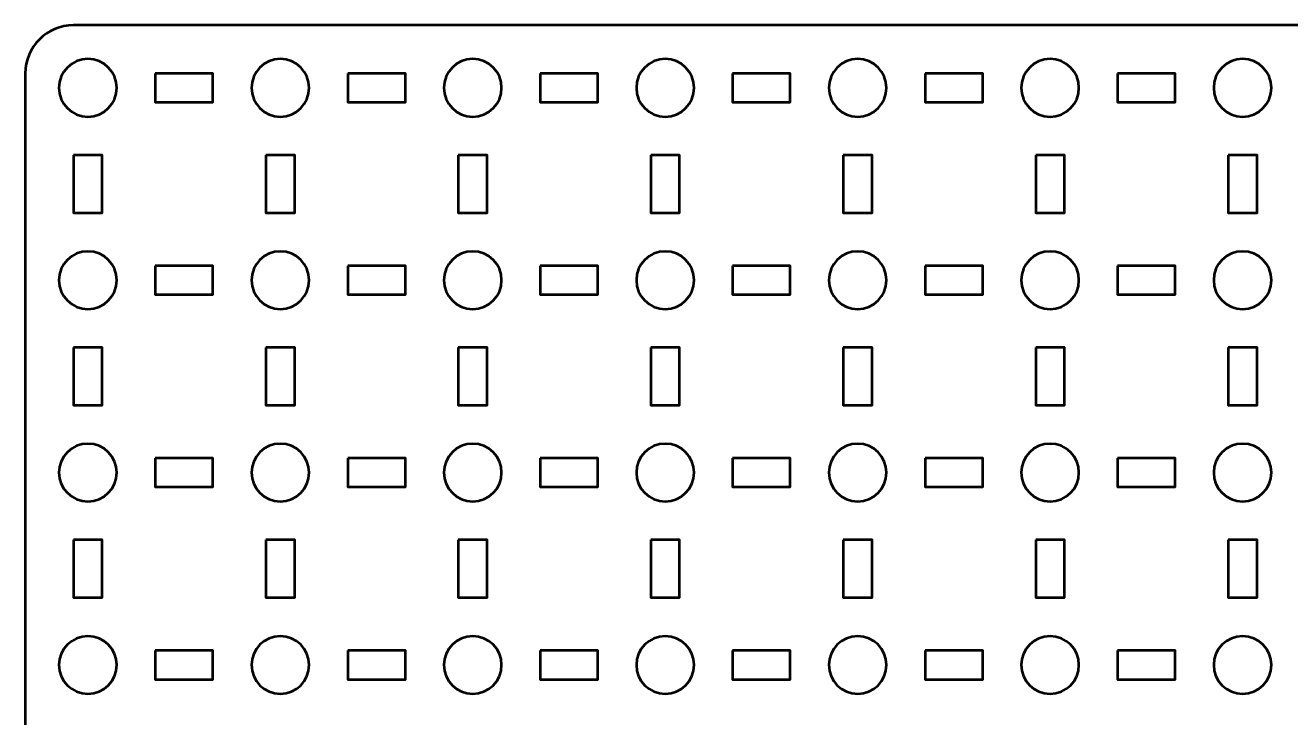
# Model space of a CAD drawing. Header units: centimetres. Extents: x -24.2 to 3.2, y -28.5 to 40.7.
# Drawn here: x -24.15 to -11, y 33.45 to 40.65 of the extents above; entities that cross this region are included whole.
import ezdxf

# ---------------------------------------------------------------- set-up
doc = ezdxf.new("R2010")
doc.units = ezdxf.units.CM
doc.header["$MEASUREMENT"] = 0
doc.layers.add('Layer 1', color=7, linetype='Continuous')

msp = doc.modelspace()

# ---------------------------------------------------------------- linework, layer by layer
at = {"layer": 'Layer 1', "lineweight": 53}
for points, knots in [([(-23.65008, 40.65002), (-23.65008, 40.65002), (2.6499, 40.65002), (2.6499, 40.65002), (2.6499, 40.65002), (2.9269, 40.65002), (3.14985, 40.42693), (3.14985, 40.14993), (3.14985, 40.14993), (3.14985, 40.14993), (3.14985, 13.84995), (3.14985, 13.84995), (3.14985, 13.84995), (3.14985, 13.57295), (2.9269, 13.35), (2.6499, 13.35), (2.6499, 13.35), (2.6499, 13.35), (-23.65008, 13.35), (-23.65008, 13.35), (-23.65008, 13.35), (-23.92708, 13.35), (-24.15017, 13.57295), (-24.15017, 13.84995), (-24.15017, 13.84995), (-24.15017, 13.84995), (-24.15017, 40.14993), (-24.15017, 40.14993), (-24.15017, 40.14993), (-24.15017, 40.42693), (-23.92708, 40.65002), (-23.65008, 40.65002)], [0, 0, 0, 0, 0.125, 0.125, 0.125, 0.125, 0.25, 0.25, 0.25, 0.25, 0.375, 0.375, 0.375, 0.375, 0.5, 0.5, 0.5, 0.5, 0.625, 0.625, 0.625, 0.625, 0.75, 0.75, 0.75, 0.75, 0.875, 0.875, 0.875, 0.875, 1, 1, 1, 1]), ([(-23.20014, 39.99999), (-23.20014, 39.83422), (-23.33437, 39.69999), (-23.50014, 39.69999), (-23.50014, 39.69999), (-23.66581, 39.69999), (-23.80015, 39.83422), (-23.80015, 39.99999), (-23.80015, 39.99999), (-23.80015, 40.16566), (-23.66581, 40.3), (-23.50014, 40.3), (-23.50014, 40.3), (-23.33437, 40.3), (-23.20014, 40.16566), (-23.20014, 39.99999)], [0, 0, 0, 0, 0.25, 0.25, 0.25, 0.25, 0.5, 0.5, 0.5, 0.5, 0.75, 0.75, 0.75, 0.75, 1, 1, 1, 1]), ([(-21.20007, 39.99999), (-21.20007, 39.83422), (-21.33444, 39.69999), (-21.50007, 39.69999), (-21.50007, 39.69999), (-21.66584, 39.69999), (-21.80007, 39.83422), (-21.80007, 39.99999), (-21.80007, 39.99999), (-21.80007, 40.16566), (-21.66584, 40.3), (-21.50007, 40.3), (-21.50007, 40.3), (-21.33444, 40.3), (-21.20007, 40.16566), (-21.20007, 39.99999)], [0, 0, 0, 0, 0.25, 0.25, 0.25, 0.25, 0.5, 0.5, 0.5, 0.5, 0.75, 0.75, 0.75, 0.75, 1, 1, 1, 1]), ([(-19.20014, 39.99999), (-19.20014, 39.83422), (-19.33447, 39.69999), (-19.50014, 39.69999), (-19.50014, 39.69999), (-19.66577, 39.69999), (-19.80014, 39.83422), (-19.80014, 39.99999), (-19.80014, 39.99999), (-19.80014, 40.16566), (-19.66577, 40.3), (-19.50014, 40.3), (-19.50014, 40.3), (-19.33447, 40.3), (-19.20014, 40.16566), (-19.20014, 39.99999)], [0, 0, 0, 0, 0.25, 0.25, 0.25, 0.25, 0.5, 0.5, 0.5, 0.5, 0.75, 0.75, 0.75, 0.75, 1, 1, 1, 1]), ([(-17.20017, 39.99999), (-17.20017, 39.83422), (-17.3344, 39.69999), (-17.50017, 39.69999), (-17.50017, 39.69999), (-17.66584, 39.69999), (-17.80017, 39.83422), (-17.80017, 39.99999), (-17.80017, 39.99999), (-17.80017, 40.16566), (-17.66584, 40.3), (-17.50017, 40.3), (-17.50017, 40.3), (-17.3344, 40.3), (-17.20017, 40.16566), (-17.20017, 39.99999)], [0, 0, 0, 0, 0.25, 0.25, 0.25, 0.25, 0.5, 0.5, 0.5, 0.5, 0.75, 0.75, 0.75, 0.75, 1, 1, 1, 1]), ([(-15.2001, 39.99999), (-15.2001, 39.83422), (-15.33447, 39.69999), (-15.5001, 39.69999), (-15.5001, 39.69999), (-15.66587, 39.69999), (-15.8001, 39.83422), (-15.8001, 39.99999), (-15.8001, 39.99999), (-15.8001, 40.16566), (-15.66587, 40.3), (-15.5001, 40.3), (-15.5001, 40.3), (-15.33447, 40.3), (-15.2001, 40.16566), (-15.2001, 39.99999)], [0, 0, 0, 0, 0.25, 0.25, 0.25, 0.25, 0.5, 0.5, 0.5, 0.5, 0.75, 0.75, 0.75, 0.75, 1, 1, 1, 1]), ([(-13.20016, 39.99999), (-13.20016, 39.83422), (-13.3345, 39.69999), (-13.50013, 39.69999), (-13.50013, 39.69999), (-13.66579, 39.69999), (-13.80013, 39.83422), (-13.80013, 39.99999), (-13.80013, 39.99999), (-13.80013, 40.16566), (-13.66579, 40.3), (-13.50013, 40.3), (-13.50013, 40.3), (-13.3345, 40.3), (-13.20016, 40.16566), (-13.20016, 39.99999)], [0, 0, 0, 0, 0.25, 0.25, 0.25, 0.25, 0.5, 0.5, 0.5, 0.5, 0.75, 0.75, 0.75, 0.75, 1, 1, 1, 1]), ([(-11.20005, 39.99999), (-11.20005, 39.83422), (-11.33443, 39.69999), (-11.50006, 39.69999), (-11.50006, 39.69999), (-11.66583, 39.69999), (-11.80006, 39.83422), (-11.80006, 39.99999), (-11.80006, 39.99999), (-11.80006, 40.16566), (-11.66583, 40.3), (-11.50006, 40.3), (-11.50006, 40.3), (-11.33443, 40.3), (-11.20005, 40.16566), (-11.20005, 39.99999)], [0, 0, 0, 0, 0.25, 0.25, 0.25, 0.25, 0.5, 0.5, 0.5, 0.5, 0.75, 0.75, 0.75, 0.75, 1, 1, 1, 1]), ([(-22.80013, 40.14993), (-22.80013, 40.14993), (-22.20012, 40.14993), (-22.20012, 40.14993), (-22.20012, 40.14993), (-22.20012, 40.14993), (-22.20012, 39.84992), (-22.20012, 39.84992), (-22.20012, 39.84992), (-22.20012, 39.84992), (-22.80013, 39.84992), (-22.80013, 39.84992), (-22.80013, 39.84992), (-22.80013, 39.84992), (-22.80013, 40.14993), (-22.80013, 40.14993)], [0, 0, 0, 0, 0.25, 0.25, 0.25, 0.25, 0.5, 0.5, 0.5, 0.5, 0.75, 0.75, 0.75, 0.75, 1, 1, 1, 1]), ([(-20.80016, 40.14993), (-20.80016, 40.14993), (-20.20016, 40.14993), (-20.20016, 40.14993), (-20.20016, 40.14993), (-20.20016, 40.14993), (-20.20016, 39.84992), (-20.20016, 39.84992), (-20.20016, 39.84992), (-20.20016, 39.84992), (-20.80016, 39.84992), (-20.80016, 39.84992), (-20.80016, 39.84992), (-20.80016, 39.84992), (-20.80016, 40.14993), (-20.80016, 40.14993)], [0, 0, 0, 0, 0.25, 0.25, 0.25, 0.25, 0.5, 0.5, 0.5, 0.5, 0.75, 0.75, 0.75, 0.75, 1, 1, 1, 1]), ([(-18.80009, 40.14993), (-18.80009, 40.14993), (-18.20008, 40.14993), (-18.20008, 40.14993), (-18.20008, 40.14993), (-18.20008, 40.14993), (-18.20008, 39.84992), (-18.20008, 39.84992), (-18.20008, 39.84992), (-18.20008, 39.84992), (-18.80009, 39.84992), (-18.80009, 39.84992), (-18.80009, 39.84992), (-18.80009, 39.84992), (-18.80009, 40.14993), (-18.80009, 40.14993)], [0, 0, 0, 0, 0.25, 0.25, 0.25, 0.25, 0.5, 0.5, 0.5, 0.5, 0.75, 0.75, 0.75, 0.75, 1, 1, 1, 1]), ([(-16.80012, 40.14993), (-16.80012, 40.14993), (-16.20011, 40.14993), (-16.20011, 40.14993), (-16.20011, 40.14993), (-16.20011, 40.14993), (-16.20011, 39.84992), (-16.20011, 39.84992), (-16.20011, 39.84992), (-16.20011, 39.84992), (-16.80012, 39.84992), (-16.80012, 39.84992), (-16.80012, 39.84992), (-16.80012, 39.84992), (-16.80012, 40.14993), (-16.80012, 40.14993)], [0, 0, 0, 0, 0.25, 0.25, 0.25, 0.25, 0.5, 0.5, 0.5, 0.5, 0.75, 0.75, 0.75, 0.75, 1, 1, 1, 1]), ([(-14.80019, 40.14993), (-14.80019, 40.14993), (-14.20018, 40.14993), (-14.20018, 40.14993), (-14.20018, 40.14993), (-14.20018, 40.14993), (-14.20018, 39.84992), (-14.20018, 39.84992), (-14.20018, 39.84992), (-14.20018, 39.84992), (-14.80019, 39.84992), (-14.80019, 39.84992), (-14.80019, 39.84992), (-14.80019, 39.84992), (-14.80019, 40.14993), (-14.80019, 40.14993)], [0, 0, 0, 0, 0.25, 0.25, 0.25, 0.25, 0.5, 0.5, 0.5, 0.5, 0.75, 0.75, 0.75, 0.75, 1, 1, 1, 1]), ([(-12.80011, 40.14993), (-12.80011, 40.14993), (-12.20011, 40.14993), (-12.20011, 40.14993), (-12.20011, 40.14993), (-12.20011, 40.14993), (-12.20011, 39.84992), (-12.20011, 39.84992), (-12.20011, 39.84992), (-12.20011, 39.84992), (-12.80011, 39.84992), (-12.80011, 39.84992), (-12.80011, 39.84992), (-12.80011, 39.84992), (-12.80011, 40.14993), (-12.80011, 40.14993)], [0, 0, 0, 0, 0.25, 0.25, 0.25, 0.25, 0.5, 0.5, 0.5, 0.5, 0.75, 0.75, 0.75, 0.75, 1, 1, 1, 1]), ([(-23.65008, 39.29998), (-23.65008, 39.29998), (-23.35007, 39.29998), (-23.35007, 39.29998), (-23.35007, 39.29998), (-23.35007, 39.29998), (-23.35007, 38.69997), (-23.35007, 38.69997), (-23.35007, 38.69997), (-23.35007, 38.69997), (-23.65008, 38.69997), (-23.65008, 38.69997), (-23.65008, 38.69997), (-23.65008, 38.69997), (-23.65008, 39.29998), (-23.65008, 39.29998)], [0, 0, 0, 0, 0.25, 0.25, 0.25, 0.25, 0.5, 0.5, 0.5, 0.5, 0.75, 0.75, 0.75, 0.75, 1, 1, 1, 1]), ([(-21.65014, 39.29998), (-21.65014, 39.29998), (-21.35014, 39.29998), (-21.35014, 39.29998), (-21.35014, 39.29998), (-21.35014, 39.29998), (-21.35014, 38.69997), (-21.35014, 38.69997), (-21.35014, 38.69997), (-21.35014, 38.69997), (-21.65014, 38.69997), (-21.65014, 38.69997), (-21.65014, 38.69997), (-21.65014, 38.69997), (-21.65014, 39.29998), (-21.65014, 39.29998)], [0, 0, 0, 0, 0.25, 0.25, 0.25, 0.25, 0.5, 0.5, 0.5, 0.5, 0.75, 0.75, 0.75, 0.75, 1, 1, 1, 1]), ([(-19.65021, 39.29998), (-19.65021, 39.29998), (-19.35021, 39.29998), (-19.35021, 39.29998), (-19.35021, 39.29998), (-19.35021, 39.29998), (-19.35021, 38.69997), (-19.35021, 38.69997), (-19.35021, 38.69997), (-19.35021, 38.69997), (-19.65021, 38.69997), (-19.65021, 38.69997), (-19.65021, 38.69997), (-19.65021, 38.69997), (-19.65021, 39.29998), (-19.65021, 39.29998)], [0, 0, 0, 0, 0.25, 0.25, 0.25, 0.25, 0.5, 0.5, 0.5, 0.5, 0.75, 0.75, 0.75, 0.75, 1, 1, 1, 1]), ([(-17.6501, 39.29998), (-17.6501, 39.29998), (-17.3501, 39.29998), (-17.3501, 39.29998), (-17.3501, 39.29998), (-17.3501, 39.29998), (-17.3501, 38.69997), (-17.3501, 38.69997), (-17.3501, 38.69997), (-17.3501, 38.69997), (-17.6501, 38.69997), (-17.6501, 38.69997), (-17.6501, 38.69997), (-17.6501, 38.69997), (-17.6501, 39.29998), (-17.6501, 39.29998)], [0, 0, 0, 0, 0.25, 0.25, 0.25, 0.25, 0.5, 0.5, 0.5, 0.5, 0.75, 0.75, 0.75, 0.75, 1, 1, 1, 1]), ([(-15.65017, 39.29998), (-15.65017, 39.29998), (-15.35017, 39.29998), (-15.35017, 39.29998), (-15.35017, 39.29998), (-15.35017, 39.29998), (-15.35017, 38.69997), (-15.35017, 38.69997), (-15.35017, 38.69997), (-15.35017, 38.69997), (-15.65017, 38.69997), (-15.65017, 38.69997), (-15.65017, 38.69997), (-15.65017, 38.69997), (-15.65017, 39.29998), (-15.65017, 39.29998)], [0, 0, 0, 0, 0.25, 0.25, 0.25, 0.25, 0.5, 0.5, 0.5, 0.5, 0.75, 0.75, 0.75, 0.75, 1, 1, 1, 1]), ([(-13.65006, 39.29998), (-13.65006, 39.29998), (-13.35006, 39.29998), (-13.35006, 39.29998), (-13.35006, 39.29998), (-13.35006, 39.29998), (-13.35006, 38.69997), (-13.35006, 38.69997), (-13.35006, 38.69997), (-13.35006, 38.69997), (-13.65006, 38.69997), (-13.65006, 38.69997), (-13.65006, 38.69997), (-13.65006, 38.69997), (-13.65006, 39.29998), (-13.65006, 39.29998)], [0, 0, 0, 0, 0.25, 0.25, 0.25, 0.25, 0.5, 0.5, 0.5, 0.5, 0.75, 0.75, 0.75, 0.75, 1, 1, 1, 1]), ([(-11.65013, 39.29998), (-11.65013, 39.29998), (-11.35013, 39.29998), (-11.35013, 39.29998), (-11.35013, 39.29998), (-11.35013, 39.29998), (-11.35013, 38.69997), (-11.35013, 38.69997), (-11.35013, 38.69997), (-11.35013, 38.69997), (-11.65013, 38.69997), (-11.65013, 38.69997), (-11.65013, 38.69997), (-11.65013, 38.69997), (-11.65013, 39.29998), (-11.65013, 39.29998)], [0, 0, 0, 0, 0.25, 0.25, 0.25, 0.25, 0.5, 0.5, 0.5, 0.5, 0.75, 0.75, 0.75, 0.75, 1, 1, 1, 1]), ([(-23.20014, 37.99992), (-23.20014, 37.83429), (-23.33437, 37.69992), (-23.50014, 37.69992), (-23.50014, 37.69992), (-23.66581, 37.69992), (-23.80015, 37.83429), (-23.80015, 37.99992), (-23.80015, 37.99992), (-23.80015, 38.16569), (-23.66581, 38.29992), (-23.50014, 38.29992), (-23.50014, 38.29992), (-23.33437, 38.29992), (-23.20014, 38.16569), (-23.20014, 37.99992)], [0, 0, 0, 0, 0.25, 0.25, 0.25, 0.25, 0.5, 0.5, 0.5, 0.5, 0.75, 0.75, 0.75, 0.75, 1, 1, 1, 1]), ([(-21.20007, 37.99992), (-21.20007, 37.83429), (-21.33444, 37.69992), (-21.50007, 37.69992), (-21.50007, 37.69992), (-21.66584, 37.69992), (-21.80007, 37.83429), (-21.80007, 37.99992), (-21.80007, 37.99992), (-21.80007, 38.16569), (-21.66584, 38.29992), (-21.50007, 38.29992), (-21.50007, 38.29992), (-21.33444, 38.29992), (-21.20007, 38.16569), (-21.20007, 37.99992)], [0, 0, 0, 0, 0.25, 0.25, 0.25, 0.25, 0.5, 0.5, 0.5, 0.5, 0.75, 0.75, 0.75, 0.75, 1, 1, 1, 1]), ([(-19.20014, 37.99992), (-19.20014, 37.83429), (-19.33447, 37.69992), (-19.50014, 37.69992), (-19.50014, 37.69992), (-19.66577, 37.69992), (-19.80014, 37.83429), (-19.80014, 37.99992), (-19.80014, 37.99992), (-19.80014, 38.16569), (-19.66577, 38.29992), (-19.50014, 38.29992), (-19.50014, 38.29992), (-19.33447, 38.29992), (-19.20014, 38.16569), (-19.20014, 37.99992)], [0, 0, 0, 0, 0.25, 0.25, 0.25, 0.25, 0.5, 0.5, 0.5, 0.5, 0.75, 0.75, 0.75, 0.75, 1, 1, 1, 1]), ([(-17.20017, 37.99992), (-17.20017, 37.83429), (-17.3344, 37.69992), (-17.50017, 37.69992), (-17.50017, 37.69992), (-17.66584, 37.69992), (-17.80017, 37.83429), (-17.80017, 37.99992), (-17.80017, 37.99992), (-17.80017, 38.16569), (-17.66584, 38.29992), (-17.50017, 38.29992), (-17.50017, 38.29992), (-17.3344, 38.29992), (-17.20017, 38.16569), (-17.20017, 37.99992)], [0, 0, 0, 0, 0.25, 0.25, 0.25, 0.25, 0.5, 0.5, 0.5, 0.5, 0.75, 0.75, 0.75, 0.75, 1, 1, 1, 1]), ([(-15.2001, 37.99992), (-15.2001, 37.83429), (-15.33447, 37.69992), (-15.5001, 37.69992), (-15.5001, 37.69992), (-15.66587, 37.69992), (-15.8001, 37.83429), (-15.8001, 37.99992), (-15.8001, 37.99992), (-15.8001, 38.16569), (-15.66587, 38.29992), (-15.5001, 38.29992), (-15.5001, 38.29992), (-15.33447, 38.29992), (-15.2001, 38.16569), (-15.2001, 37.99992)], [0, 0, 0, 0, 0.25, 0.25, 0.25, 0.25, 0.5, 0.5, 0.5, 0.5, 0.75, 0.75, 0.75, 0.75, 1, 1, 1, 1]), ([(-13.20016, 37.99992), (-13.20016, 37.83429), (-13.3345, 37.69992), (-13.50013, 37.69992), (-13.50013, 37.69992), (-13.66579, 37.69992), (-13.80013, 37.83429), (-13.80013, 37.99992), (-13.80013, 37.99992), (-13.80013, 38.16569), (-13.66579, 38.29992), (-13.50013, 38.29992), (-13.50013, 38.29992), (-13.3345, 38.29992), (-13.20016, 38.16569), (-13.20016, 37.99992)], [0, 0, 0, 0, 0.25, 0.25, 0.25, 0.25, 0.5, 0.5, 0.5, 0.5, 0.75, 0.75, 0.75, 0.75, 1, 1, 1, 1]), ([(-11.20005, 37.99992), (-11.20005, 37.83429), (-11.33443, 37.69992), (-11.50006, 37.69992), (-11.50006, 37.69992), (-11.66583, 37.69992), (-11.80006, 37.83429), (-11.80006, 37.99992), (-11.80006, 37.99992), (-11.80006, 38.16569), (-11.66583, 38.29992), (-11.50006, 38.29992), (-11.50006, 38.29992), (-11.33443, 38.29992), (-11.20005, 38.16569), (-11.20005, 37.99992)], [0, 0, 0, 0, 0.25, 0.25, 0.25, 0.25, 0.5, 0.5, 0.5, 0.5, 0.75, 0.75, 0.75, 0.75, 1, 1, 1, 1]), ([(-22.80013, 38.14999), (-22.80013, 38.14999), (-22.20012, 38.14999), (-22.20012, 38.14999), (-22.20012, 38.14999), (-22.20012, 38.14999), (-22.20012, 37.84999), (-22.20012, 37.84999), (-22.20012, 37.84999), (-22.20012, 37.84999), (-22.80013, 37.84999), (-22.80013, 37.84999), (-22.80013, 37.84999), (-22.80013, 37.84999), (-22.80013, 38.14999), (-22.80013, 38.14999)], [0, 0, 0, 0, 0.25, 0.25, 0.25, 0.25, 0.5, 0.5, 0.5, 0.5, 0.75, 0.75, 0.75, 0.75, 1, 1, 1, 1]), ([(-20.80016, 38.14999), (-20.80016, 38.14999), (-20.20016, 38.14999), (-20.20016, 38.14999), (-20.20016, 38.14999), (-20.20016, 38.14999), (-20.20016, 37.84999), (-20.20016, 37.84999), (-20.20016, 37.84999), (-20.20016, 37.84999), (-20.80016, 37.84999), (-20.80016, 37.84999), (-20.80016, 37.84999), (-20.80016, 37.84999), (-20.80016, 38.14999), (-20.80016, 38.14999)], [0, 0, 0, 0, 0.25, 0.25, 0.25, 0.25, 0.5, 0.5, 0.5, 0.5, 0.75, 0.75, 0.75, 0.75, 1, 1, 1, 1]), ([(-18.80009, 38.14999), (-18.80009, 38.14999), (-18.20008, 38.14999), (-18.20008, 38.14999), (-18.20008, 38.14999), (-18.20008, 38.14999), (-18.20008, 37.84999), (-18.20008, 37.84999), (-18.20008, 37.84999), (-18.20008, 37.84999), (-18.80009, 37.84999), (-18.80009, 37.84999), (-18.80009, 37.84999), (-18.80009, 37.84999), (-18.80009, 38.14999), (-18.80009, 38.14999)], [0, 0, 0, 0, 0.25, 0.25, 0.25, 0.25, 0.5, 0.5, 0.5, 0.5, 0.75, 0.75, 0.75, 0.75, 1, 1, 1, 1]), ([(-16.80012, 38.14999), (-16.80012, 38.14999), (-16.20011, 38.14999), (-16.20011, 38.14999), (-16.20011, 38.14999), (-16.20011, 38.14999), (-16.20011, 37.84999), (-16.20011, 37.84999), (-16.20011, 37.84999), (-16.20011, 37.84999), (-16.80012, 37.84999), (-16.80012, 37.84999), (-16.80012, 37.84999), (-16.80012, 37.84999), (-16.80012, 38.14999), (-16.80012, 38.14999)], [0, 0, 0, 0, 0.25, 0.25, 0.25, 0.25, 0.5, 0.5, 0.5, 0.5, 0.75, 0.75, 0.75, 0.75, 1, 1, 1, 1]), ([(-14.80019, 38.14999), (-14.80019, 38.14999), (-14.20018, 38.14999), (-14.20018, 38.14999), (-14.20018, 38.14999), (-14.20018, 38.14999), (-14.20018, 37.84999), (-14.20018, 37.84999), (-14.20018, 37.84999), (-14.20018, 37.84999), (-14.80019, 37.84999), (-14.80019, 37.84999), (-14.80019, 37.84999), (-14.80019, 37.84999), (-14.80019, 38.14999), (-14.80019, 38.14999)], [0, 0, 0, 0, 0.25, 0.25, 0.25, 0.25, 0.5, 0.5, 0.5, 0.5, 0.75, 0.75, 0.75, 0.75, 1, 1, 1, 1]), ([(-12.80011, 38.14999), (-12.80011, 38.14999), (-12.20011, 38.14999), (-12.20011, 38.14999), (-12.20011, 38.14999), (-12.20011, 38.14999), (-12.20011, 37.84999), (-12.20011, 37.84999), (-12.20011, 37.84999), (-12.20011, 37.84999), (-12.80011, 37.84999), (-12.80011, 37.84999), (-12.80011, 37.84999), (-12.80011, 37.84999), (-12.80011, 38.14999), (-12.80011, 38.14999)], [0, 0, 0, 0, 0.25, 0.25, 0.25, 0.25, 0.5, 0.5, 0.5, 0.5, 0.75, 0.75, 0.75, 0.75, 1, 1, 1, 1]), ([(-23.65008, 37.30001), (-23.65008, 37.30001), (-23.35007, 37.30001), (-23.35007, 37.30001), (-23.35007, 37.30001), (-23.35007, 37.30001), (-23.35007, 36.70001), (-23.35007, 36.70001), (-23.35007, 36.70001), (-23.35007, 36.70001), (-23.65008, 36.70001), (-23.65008, 36.70001), (-23.65008, 36.70001), (-23.65008, 36.70001), (-23.65008, 37.30001), (-23.65008, 37.30001)], [0, 0, 0, 0, 0.25, 0.25, 0.25, 0.25, 0.5, 0.5, 0.5, 0.5, 0.75, 0.75, 0.75, 0.75, 1, 1, 1, 1]), ([(-21.65014, 37.30001), (-21.65014, 37.30001), (-21.35014, 37.30001), (-21.35014, 37.30001), (-21.35014, 37.30001), (-21.35014, 37.30001), (-21.35014, 36.70001), (-21.35014, 36.70001), (-21.35014, 36.70001), (-21.35014, 36.70001), (-21.65014, 36.70001), (-21.65014, 36.70001), (-21.65014, 36.70001), (-21.65014, 36.70001), (-21.65014, 37.30001), (-21.65014, 37.30001)], [0, 0, 0, 0, 0.25, 0.25, 0.25, 0.25, 0.5, 0.5, 0.5, 0.5, 0.75, 0.75, 0.75, 0.75, 1, 1, 1, 1]), ([(-19.65021, 37.30001), (-19.65021, 37.30001), (-19.35021, 37.30001), (-19.35021, 37.30001), (-19.35021, 37.30001), (-19.35021, 37.30001), (-19.35021, 36.70001), (-19.35021, 36.70001), (-19.35021, 36.70001), (-19.35021, 36.70001), (-19.65021, 36.70001), (-19.65021, 36.70001), (-19.65021, 36.70001), (-19.65021, 36.70001), (-19.65021, 37.30001), (-19.65021, 37.30001)], [0, 0, 0, 0, 0.25, 0.25, 0.25, 0.25, 0.5, 0.5, 0.5, 0.5, 0.75, 0.75, 0.75, 0.75, 1, 1, 1, 1]), ([(-17.6501, 37.30001), (-17.6501, 37.30001), (-17.3501, 37.30001), (-17.3501, 37.30001), (-17.3501, 37.30001), (-17.3501, 37.30001), (-17.3501, 36.70001), (-17.3501, 36.70001), (-17.3501, 36.70001), (-17.3501, 36.70001), (-17.6501, 36.70001), (-17.6501, 36.70001), (-17.6501, 36.70001), (-17.6501, 36.70001), (-17.6501, 37.30001), (-17.6501, 37.30001)], [0, 0, 0, 0, 0.25, 0.25, 0.25, 0.25, 0.5, 0.5, 0.5, 0.5, 0.75, 0.75, 0.75, 0.75, 1, 1, 1, 1]), ([(-15.65017, 37.30001), (-15.65017, 37.30001), (-15.35017, 37.30001), (-15.35017, 37.30001), (-15.35017, 37.30001), (-15.35017, 37.30001), (-15.35017, 36.70001), (-15.35017, 36.70001), (-15.35017, 36.70001), (-15.35017, 36.70001), (-15.65017, 36.70001), (-15.65017, 36.70001), (-15.65017, 36.70001), (-15.65017, 36.70001), (-15.65017, 37.30001), (-15.65017, 37.30001)], [0, 0, 0, 0, 0.25, 0.25, 0.25, 0.25, 0.5, 0.5, 0.5, 0.5, 0.75, 0.75, 0.75, 0.75, 1, 1, 1, 1]), ([(-13.65006, 37.30001), (-13.65006, 37.30001), (-13.35006, 37.30001), (-13.35006, 37.30001), (-13.35006, 37.30001), (-13.35006, 37.30001), (-13.35006, 36.70001), (-13.35006, 36.70001), (-13.35006, 36.70001), (-13.35006, 36.70001), (-13.65006, 36.70001), (-13.65006, 36.70001), (-13.65006, 36.70001), (-13.65006, 36.70001), (-13.65006, 37.30001), (-13.65006, 37.30001)], [0, 0, 0, 0, 0.25, 0.25, 0.25, 0.25, 0.5, 0.5, 0.5, 0.5, 0.75, 0.75, 0.75, 0.75, 1, 1, 1, 1]), ([(-11.65013, 37.30001), (-11.65013, 37.30001), (-11.35013, 37.30001), (-11.35013, 37.30001), (-11.35013, 37.30001), (-11.35013, 37.30001), (-11.35013, 36.70001), (-11.35013, 36.70001), (-11.35013, 36.70001), (-11.35013, 36.70001), (-11.65013, 36.70001), (-11.65013, 36.70001), (-11.65013, 36.70001), (-11.65013, 36.70001), (-11.65013, 37.30001), (-11.65013, 37.30001)], [0, 0, 0, 0, 0.25, 0.25, 0.25, 0.25, 0.5, 0.5, 0.5, 0.5, 0.75, 0.75, 0.75, 0.75, 1, 1, 1, 1]), ([(-23.20014, 35.99999), (-23.20014, 35.83432), (-23.33437, 35.69999), (-23.50014, 35.69999), (-23.50014, 35.69999), (-23.66581, 35.69999), (-23.80015, 35.83432), (-23.80015, 35.99999), (-23.80015, 35.99999), (-23.80015, 36.16562), (-23.66581, 36.29999), (-23.50014, 36.29999), (-23.50014, 36.29999), (-23.33437, 36.29999), (-23.20014, 36.16562), (-23.20014, 35.99999)], [0, 0, 0, 0, 0.25, 0.25, 0.25, 0.25, 0.5, 0.5, 0.5, 0.5, 0.75, 0.75, 0.75, 0.75, 1, 1, 1, 1]), ([(-21.20007, 35.99999), (-21.20007, 35.83432), (-21.33444, 35.69999), (-21.50007, 35.69999), (-21.50007, 35.69999), (-21.66584, 35.69999), (-21.80007, 35.83432), (-21.80007, 35.99999), (-21.80007, 35.99999), (-21.80007, 36.16562), (-21.66584, 36.29999), (-21.50007, 36.29999), (-21.50007, 36.29999), (-21.33444, 36.29999), (-21.20007, 36.16562), (-21.20007, 35.99999)], [0, 0, 0, 0, 0.25, 0.25, 0.25, 0.25, 0.5, 0.5, 0.5, 0.5, 0.75, 0.75, 0.75, 0.75, 1, 1, 1, 1]), ([(-19.20014, 35.99999), (-19.20014, 35.83432), (-19.33447, 35.69999), (-19.50014, 35.69999), (-19.50014, 35.69999), (-19.66577, 35.69999), (-19.80014, 35.83432), (-19.80014, 35.99999), (-19.80014, 35.99999), (-19.80014, 36.16562), (-19.66577, 36.29999), (-19.50014, 36.29999), (-19.50014, 36.29999), (-19.33447, 36.29999), (-19.20014, 36.16562), (-19.20014, 35.99999)], [0, 0, 0, 0, 0.25, 0.25, 0.25, 0.25, 0.5, 0.5, 0.5, 0.5, 0.75, 0.75, 0.75, 0.75, 1, 1, 1, 1]), ([(-17.20017, 35.99999), (-17.20017, 35.83432), (-17.3344, 35.69999), (-17.50017, 35.69999), (-17.50017, 35.69999), (-17.66584, 35.69999), (-17.80017, 35.83432), (-17.80017, 35.99999), (-17.80017, 35.99999), (-17.80017, 36.16562), (-17.66584, 36.29999), (-17.50017, 36.29999), (-17.50017, 36.29999), (-17.3344, 36.29999), (-17.20017, 36.16562), (-17.20017, 35.99999)], [0, 0, 0, 0, 0.25, 0.25, 0.25, 0.25, 0.5, 0.5, 0.5, 0.5, 0.75, 0.75, 0.75, 0.75, 1, 1, 1, 1]), ([(-15.2001, 35.99999), (-15.2001, 35.83432), (-15.33447, 35.69999), (-15.5001, 35.69999), (-15.5001, 35.69999), (-15.66587, 35.69999), (-15.8001, 35.83432), (-15.8001, 35.99999), (-15.8001, 35.99999), (-15.8001, 36.16562), (-15.66587, 36.29999), (-15.5001, 36.29999), (-15.5001, 36.29999), (-15.33447, 36.29999), (-15.2001, 36.16562), (-15.2001, 35.99999)], [0, 0, 0, 0, 0.25, 0.25, 0.25, 0.25, 0.5, 0.5, 0.5, 0.5, 0.75, 0.75, 0.75, 0.75, 1, 1, 1, 1]), ([(-13.20016, 35.99999), (-13.20016, 35.83432), (-13.3345, 35.69999), (-13.50013, 35.69999), (-13.50013, 35.69999), (-13.66579, 35.69999), (-13.80013, 35.83432), (-13.80013, 35.99999), (-13.80013, 35.99999), (-13.80013, 36.16562), (-13.66579, 36.29999), (-13.50013, 36.29999), (-13.50013, 36.29999), (-13.3345, 36.29999), (-13.20016, 36.16562), (-13.20016, 35.99999)], [0, 0, 0, 0, 0.25, 0.25, 0.25, 0.25, 0.5, 0.5, 0.5, 0.5, 0.75, 0.75, 0.75, 0.75, 1, 1, 1, 1]), ([(-11.20005, 35.99999), (-11.20005, 35.83432), (-11.33443, 35.69999), (-11.50006, 35.69999), (-11.50006, 35.69999), (-11.66583, 35.69999), (-11.80006, 35.83432), (-11.80006, 35.99999), (-11.80006, 35.99999), (-11.80006, 36.16562), (-11.66583, 36.29999), (-11.50006, 36.29999), (-11.50006, 36.29999), (-11.33443, 36.29999), (-11.20005, 36.16562), (-11.20005, 35.99999)], [0, 0, 0, 0, 0.25, 0.25, 0.25, 0.25, 0.5, 0.5, 0.5, 0.5, 0.75, 0.75, 0.75, 0.75, 1, 1, 1, 1]), ([(-22.80013, 36.15006), (-22.80013, 36.15006), (-22.20012, 36.15006), (-22.20012, 36.15006), (-22.20012, 36.15006), (-22.20012, 36.15006), (-22.20012, 35.85006), (-22.20012, 35.85006), (-22.20012, 35.85006), (-22.20012, 35.85006), (-22.80013, 35.85006), (-22.80013, 35.85006), (-22.80013, 35.85006), (-22.80013, 35.85006), (-22.80013, 36.15006), (-22.80013, 36.15006)], [0, 0, 0, 0, 0.25, 0.25, 0.25, 0.25, 0.5, 0.5, 0.5, 0.5, 0.75, 0.75, 0.75, 0.75, 1, 1, 1, 1]), ([(-20.80016, 36.15006), (-20.80016, 36.15006), (-20.20016, 36.15006), (-20.20016, 36.15006), (-20.20016, 36.15006), (-20.20016, 36.15006), (-20.20016, 35.85006), (-20.20016, 35.85006), (-20.20016, 35.85006), (-20.20016, 35.85006), (-20.80016, 35.85006), (-20.80016, 35.85006), (-20.80016, 35.85006), (-20.80016, 35.85006), (-20.80016, 36.15006), (-20.80016, 36.15006)], [0, 0, 0, 0, 0.25, 0.25, 0.25, 0.25, 0.5, 0.5, 0.5, 0.5, 0.75, 0.75, 0.75, 0.75, 1, 1, 1, 1]), ([(-18.80009, 36.15006), (-18.80009, 36.15006), (-18.20008, 36.15006), (-18.20008, 36.15006), (-18.20008, 36.15006), (-18.20008, 36.15006), (-18.20008, 35.85006), (-18.20008, 35.85006), (-18.20008, 35.85006), (-18.20008, 35.85006), (-18.80009, 35.85006), (-18.80009, 35.85006), (-18.80009, 35.85006), (-18.80009, 35.85006), (-18.80009, 36.15006), (-18.80009, 36.15006)], [0, 0, 0, 0, 0.25, 0.25, 0.25, 0.25, 0.5, 0.5, 0.5, 0.5, 0.75, 0.75, 0.75, 0.75, 1, 1, 1, 1]), ([(-16.80012, 36.15006), (-16.80012, 36.15006), (-16.20011, 36.15006), (-16.20011, 36.15006), (-16.20011, 36.15006), (-16.20011, 36.15006), (-16.20011, 35.85006), (-16.20011, 35.85006), (-16.20011, 35.85006), (-16.20011, 35.85006), (-16.80012, 35.85006), (-16.80012, 35.85006), (-16.80012, 35.85006), (-16.80012, 35.85006), (-16.80012, 36.15006), (-16.80012, 36.15006)], [0, 0, 0, 0, 0.25, 0.25, 0.25, 0.25, 0.5, 0.5, 0.5, 0.5, 0.75, 0.75, 0.75, 0.75, 1, 1, 1, 1]), ([(-14.80019, 36.15006), (-14.80019, 36.15006), (-14.20018, 36.15006), (-14.20018, 36.15006), (-14.20018, 36.15006), (-14.20018, 36.15006), (-14.20018, 35.85006), (-14.20018, 35.85006), (-14.20018, 35.85006), (-14.20018, 35.85006), (-14.80019, 35.85006), (-14.80019, 35.85006), (-14.80019, 35.85006), (-14.80019, 35.85006), (-14.80019, 36.15006), (-14.80019, 36.15006)], [0, 0, 0, 0, 0.25, 0.25, 0.25, 0.25, 0.5, 0.5, 0.5, 0.5, 0.75, 0.75, 0.75, 0.75, 1, 1, 1, 1]), ([(-12.80011, 36.15006), (-12.80011, 36.15006), (-12.20011, 36.15006), (-12.20011, 36.15006), (-12.20011, 36.15006), (-12.20011, 36.15006), (-12.20011, 35.85006), (-12.20011, 35.85006), (-12.20011, 35.85006), (-12.20011, 35.85006), (-12.80011, 35.85006), (-12.80011, 35.85006), (-12.80011, 35.85006), (-12.80011, 35.85006), (-12.80011, 36.15006), (-12.80011, 36.15006)], [0, 0, 0, 0, 0.25, 0.25, 0.25, 0.25, 0.5, 0.5, 0.5, 0.5, 0.75, 0.75, 0.75, 0.75, 1, 1, 1, 1]), ([(-23.65008, 35.29994), (-23.65008, 35.29994), (-23.35007, 35.29994), (-23.35007, 35.29994), (-23.35007, 35.29994), (-23.35007, 35.29994), (-23.35007, 34.69993), (-23.35007, 34.69993), (-23.35007, 34.69993), (-23.35007, 34.69993), (-23.65008, 34.69993), (-23.65008, 34.69993), (-23.65008, 34.69993), (-23.65008, 34.69993), (-23.65008, 35.29994), (-23.65008, 35.29994)], [0, 0, 0, 0, 0.25, 0.25, 0.25, 0.25, 0.5, 0.5, 0.5, 0.5, 0.75, 0.75, 0.75, 0.75, 1, 1, 1, 1]), ([(-21.65014, 35.29994), (-21.65014, 35.29994), (-21.35014, 35.29994), (-21.35014, 35.29994), (-21.35014, 35.29994), (-21.35014, 35.29994), (-21.35014, 34.69993), (-21.35014, 34.69993), (-21.35014, 34.69993), (-21.35014, 34.69993), (-21.65014, 34.69993), (-21.65014, 34.69993), (-21.65014, 34.69993), (-21.65014, 34.69993), (-21.65014, 35.29994), (-21.65014, 35.29994)], [0, 0, 0, 0, 0.25, 0.25, 0.25, 0.25, 0.5, 0.5, 0.5, 0.5, 0.75, 0.75, 0.75, 0.75, 1, 1, 1, 1]), ([(-19.65021, 35.29994), (-19.65021, 35.29994), (-19.35021, 35.29994), (-19.35021, 35.29994), (-19.35021, 35.29994), (-19.35021, 35.29994), (-19.35021, 34.69993), (-19.35021, 34.69993), (-19.35021, 34.69993), (-19.35021, 34.69993), (-19.65021, 34.69993), (-19.65021, 34.69993), (-19.65021, 34.69993), (-19.65021, 34.69993), (-19.65021, 35.29994), (-19.65021, 35.29994)], [0, 0, 0, 0, 0.25, 0.25, 0.25, 0.25, 0.5, 0.5, 0.5, 0.5, 0.75, 0.75, 0.75, 0.75, 1, 1, 1, 1]), ([(-17.6501, 35.29994), (-17.6501, 35.29994), (-17.3501, 35.29994), (-17.3501, 35.29994), (-17.3501, 35.29994), (-17.3501, 35.29994), (-17.3501, 34.69993), (-17.3501, 34.69993), (-17.3501, 34.69993), (-17.3501, 34.69993), (-17.6501, 34.69993), (-17.6501, 34.69993), (-17.6501, 34.69993), (-17.6501, 34.69993), (-17.6501, 35.29994), (-17.6501, 35.29994)], [0, 0, 0, 0, 0.25, 0.25, 0.25, 0.25, 0.5, 0.5, 0.5, 0.5, 0.75, 0.75, 0.75, 0.75, 1, 1, 1, 1]), ([(-15.65017, 35.29994), (-15.65017, 35.29994), (-15.35017, 35.29994), (-15.35017, 35.29994), (-15.35017, 35.29994), (-15.35017, 35.29994), (-15.35017, 34.69993), (-15.35017, 34.69993), (-15.35017, 34.69993), (-15.35017, 34.69993), (-15.65017, 34.69993), (-15.65017, 34.69993), (-15.65017, 34.69993), (-15.65017, 34.69993), (-15.65017, 35.29994), (-15.65017, 35.29994)], [0, 0, 0, 0, 0.25, 0.25, 0.25, 0.25, 0.5, 0.5, 0.5, 0.5, 0.75, 0.75, 0.75, 0.75, 1, 1, 1, 1]), ([(-13.65006, 35.29994), (-13.65006, 35.29994), (-13.35006, 35.29994), (-13.35006, 35.29994), (-13.35006, 35.29994), (-13.35006, 35.29994), (-13.35006, 34.69993), (-13.35006, 34.69993), (-13.35006, 34.69993), (-13.35006, 34.69993), (-13.65006, 34.69993), (-13.65006, 34.69993), (-13.65006, 34.69993), (-13.65006, 34.69993), (-13.65006, 35.29994), (-13.65006, 35.29994)], [0, 0, 0, 0, 0.25, 0.25, 0.25, 0.25, 0.5, 0.5, 0.5, 0.5, 0.75, 0.75, 0.75, 0.75, 1, 1, 1, 1]), ([(-11.65013, 35.29994), (-11.65013, 35.29994), (-11.35013, 35.29994), (-11.35013, 35.29994), (-11.35013, 35.29994), (-11.35013, 35.29994), (-11.35013, 34.69993), (-11.35013, 34.69993), (-11.35013, 34.69993), (-11.35013, 34.69993), (-11.65013, 34.69993), (-11.65013, 34.69993), (-11.65013, 34.69993), (-11.65013, 34.69993), (-11.65013, 35.29994), (-11.65013, 35.29994)], [0, 0, 0, 0, 0.25, 0.25, 0.25, 0.25, 0.5, 0.5, 0.5, 0.5, 0.75, 0.75, 0.75, 0.75, 1, 1, 1, 1]), ([(-23.20014, 34.00002), (-23.20014, 33.83425), (-23.33437, 33.70002), (-23.50014, 33.70002), (-23.50014, 33.70002), (-23.66581, 33.70002), (-23.80015, 33.83425), (-23.80015, 34.00002), (-23.80015, 34.00002), (-23.80015, 34.16569), (-23.66581, 34.30002), (-23.50014, 34.30002), (-23.50014, 34.30002), (-23.33437, 34.30002), (-23.20014, 34.16569), (-23.20014, 34.00002)], [0, 0, 0, 0, 0.25, 0.25, 0.25, 0.25, 0.5, 0.5, 0.5, 0.5, 0.75, 0.75, 0.75, 0.75, 1, 1, 1, 1]), ([(-21.20007, 34.00002), (-21.20007, 33.83425), (-21.33444, 33.70002), (-21.50007, 33.70002), (-21.50007, 33.70002), (-21.66584, 33.70002), (-21.80007, 33.83425), (-21.80007, 34.00002), (-21.80007, 34.00002), (-21.80007, 34.16569), (-21.66584, 34.30002), (-21.50007, 34.30002), (-21.50007, 34.30002), (-21.33444, 34.30002), (-21.20007, 34.16569), (-21.20007, 34.00002)], [0, 0, 0, 0, 0.25, 0.25, 0.25, 0.25, 0.5, 0.5, 0.5, 0.5, 0.75, 0.75, 0.75, 0.75, 1, 1, 1, 1]), ([(-19.20014, 34.00002), (-19.20014, 33.83425), (-19.33447, 33.70002), (-19.50014, 33.70002), (-19.50014, 33.70002), (-19.66577, 33.70002), (-19.80014, 33.83425), (-19.80014, 34.00002), (-19.80014, 34.00002), (-19.80014, 34.16569), (-19.66577, 34.30002), (-19.50014, 34.30002), (-19.50014, 34.30002), (-19.33447, 34.30002), (-19.20014, 34.16569), (-19.20014, 34.00002)], [0, 0, 0, 0, 0.25, 0.25, 0.25, 0.25, 0.5, 0.5, 0.5, 0.5, 0.75, 0.75, 0.75, 0.75, 1, 1, 1, 1]), ([(-17.20017, 34.00002), (-17.20017, 33.83425), (-17.3344, 33.70002), (-17.50017, 33.70002), (-17.50017, 33.70002), (-17.66584, 33.70002), (-17.80017, 33.83425), (-17.80017, 34.00002), (-17.80017, 34.00002), (-17.80017, 34.16569), (-17.66584, 34.30002), (-17.50017, 34.30002), (-17.50017, 34.30002), (-17.3344, 34.30002), (-17.20017, 34.16569), (-17.20017, 34.00002)], [0, 0, 0, 0, 0.25, 0.25, 0.25, 0.25, 0.5, 0.5, 0.5, 0.5, 0.75, 0.75, 0.75, 0.75, 1, 1, 1, 1]), ([(-15.2001, 34.00002), (-15.2001, 33.83425), (-15.33447, 33.70002), (-15.5001, 33.70002), (-15.5001, 33.70002), (-15.66587, 33.70002), (-15.8001, 33.83425), (-15.8001, 34.00002), (-15.8001, 34.00002), (-15.8001, 34.16569), (-15.66587, 34.30002), (-15.5001, 34.30002), (-15.5001, 34.30002), (-15.33447, 34.30002), (-15.2001, 34.16569), (-15.2001, 34.00002)], [0, 0, 0, 0, 0.25, 0.25, 0.25, 0.25, 0.5, 0.5, 0.5, 0.5, 0.75, 0.75, 0.75, 0.75, 1, 1, 1, 1]), ([(-13.20016, 34.00002), (-13.20016, 33.83425), (-13.3345, 33.70002), (-13.50013, 33.70002), (-13.50013, 33.70002), (-13.66579, 33.70002), (-13.80013, 33.83425), (-13.80013, 34.00002), (-13.80013, 34.00002), (-13.80013, 34.16569), (-13.66579, 34.30002), (-13.50013, 34.30002), (-13.50013, 34.30002), (-13.3345, 34.30002), (-13.20016, 34.16569), (-13.20016, 34.00002)], [0, 0, 0, 0, 0.25, 0.25, 0.25, 0.25, 0.5, 0.5, 0.5, 0.5, 0.75, 0.75, 0.75, 0.75, 1, 1, 1, 1]), ([(-11.20005, 34.00002), (-11.20005, 33.83425), (-11.33443, 33.70002), (-11.50006, 33.70002), (-11.50006, 33.70002), (-11.66583, 33.70002), (-11.80006, 33.83425), (-11.80006, 34.00002), (-11.80006, 34.00002), (-11.80006, 34.16569), (-11.66583, 34.30002), (-11.50006, 34.30002), (-11.50006, 34.30002), (-11.33443, 34.30002), (-11.20005, 34.16569), (-11.20005, 34.00002)], [0, 0, 0, 0, 0.25, 0.25, 0.25, 0.25, 0.5, 0.5, 0.5, 0.5, 0.75, 0.75, 0.75, 0.75, 1, 1, 1, 1]), ([(-22.80013, 34.14995), (-22.80013, 34.14995), (-22.20012, 34.14995), (-22.20012, 34.14995), (-22.20012, 34.14995), (-22.20012, 34.14995), (-22.20012, 33.84995), (-22.20012, 33.84995), (-22.20012, 33.84995), (-22.20012, 33.84995), (-22.80013, 33.84995), (-22.80013, 33.84995), (-22.80013, 33.84995), (-22.80013, 33.84995), (-22.80013, 34.14995), (-22.80013, 34.14995)], [0, 0, 0, 0, 0.25, 0.25, 0.25, 0.25, 0.5, 0.5, 0.5, 0.5, 0.75, 0.75, 0.75, 0.75, 1, 1, 1, 1]), ([(-20.80016, 34.14995), (-20.80016, 34.14995), (-20.20016, 34.14995), (-20.20016, 34.14995), (-20.20016, 34.14995), (-20.20016, 34.14995), (-20.20016, 33.84995), (-20.20016, 33.84995), (-20.20016, 33.84995), (-20.20016, 33.84995), (-20.80016, 33.84995), (-20.80016, 33.84995), (-20.80016, 33.84995), (-20.80016, 33.84995), (-20.80016, 34.14995), (-20.80016, 34.14995)], [0, 0, 0, 0, 0.25, 0.25, 0.25, 0.25, 0.5, 0.5, 0.5, 0.5, 0.75, 0.75, 0.75, 0.75, 1, 1, 1, 1]), ([(-18.80009, 34.14995), (-18.80009, 34.14995), (-18.20008, 34.14995), (-18.20008, 34.14995), (-18.20008, 34.14995), (-18.20008, 34.14995), (-18.20008, 33.84995), (-18.20008, 33.84995), (-18.20008, 33.84995), (-18.20008, 33.84995), (-18.80009, 33.84995), (-18.80009, 33.84995), (-18.80009, 33.84995), (-18.80009, 33.84995), (-18.80009, 34.14995), (-18.80009, 34.14995)], [0, 0, 0, 0, 0.25, 0.25, 0.25, 0.25, 0.5, 0.5, 0.5, 0.5, 0.75, 0.75, 0.75, 0.75, 1, 1, 1, 1]), ([(-16.80012, 34.14995), (-16.80012, 34.14995), (-16.20011, 34.14995), (-16.20011, 34.14995), (-16.20011, 34.14995), (-16.20011, 34.14995), (-16.20011, 33.84995), (-16.20011, 33.84995), (-16.20011, 33.84995), (-16.20011, 33.84995), (-16.80012, 33.84995), (-16.80012, 33.84995), (-16.80012, 33.84995), (-16.80012, 33.84995), (-16.80012, 34.14995), (-16.80012, 34.14995)], [0, 0, 0, 0, 0.25, 0.25, 0.25, 0.25, 0.5, 0.5, 0.5, 0.5, 0.75, 0.75, 0.75, 0.75, 1, 1, 1, 1]), ([(-14.80019, 34.14995), (-14.80019, 34.14995), (-14.20018, 34.14995), (-14.20018, 34.14995), (-14.20018, 34.14995), (-14.20018, 34.14995), (-14.20018, 33.84995), (-14.20018, 33.84995), (-14.20018, 33.84995), (-14.20018, 33.84995), (-14.80019, 33.84995), (-14.80019, 33.84995), (-14.80019, 33.84995), (-14.80019, 33.84995), (-14.80019, 34.14995), (-14.80019, 34.14995)], [0, 0, 0, 0, 0.25, 0.25, 0.25, 0.25, 0.5, 0.5, 0.5, 0.5, 0.75, 0.75, 0.75, 0.75, 1, 1, 1, 1]), ([(-12.80011, 34.14995), (-12.80011, 34.14995), (-12.20011, 34.14995), (-12.20011, 34.14995), (-12.20011, 34.14995), (-12.20011, 34.14995), (-12.20011, 33.84995), (-12.20011, 33.84995), (-12.20011, 33.84995), (-12.20011, 33.84995), (-12.80011, 33.84995), (-12.80011, 33.84995), (-12.80011, 33.84995), (-12.80011, 33.84995), (-12.80011, 34.14995), (-12.80011, 34.14995)], [0, 0, 0, 0, 0.25, 0.25, 0.25, 0.25, 0.5, 0.5, 0.5, 0.5, 0.75, 0.75, 0.75, 0.75, 1, 1, 1, 1])]:
    msp.add_open_spline(points, degree=3, knots=knots, dxfattribs=at)

doc.saveas('drawing.dxf')
